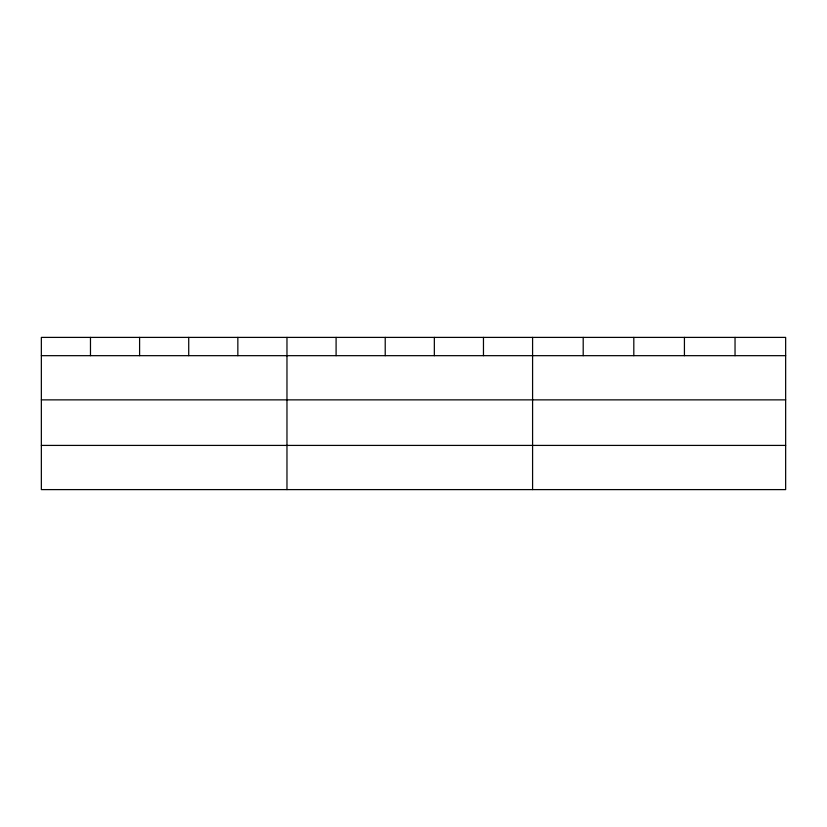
<?xml version="1.0" encoding="UTF-8"?>
<svg xmlns="http://www.w3.org/2000/svg" width="827" height="827" viewBox="0 0 827 827"><rect width="100%" height="100%" fill="white"/><g stroke="black" fill="none" stroke-linecap="round" stroke-linejoin="round"><path stroke-width="1.24" d="M785.65 399.865L785.65 337.395L41.35 337.395L41.35 489.605L785.65 489.605L785.65 399.865L41.35 399.865M41.35 355.672L785.65 355.672M41.35 445.412L785.65 445.412M735.038 337.395L735.038 355.672M684.425 337.395L684.425 355.672M633.813 337.395L633.813 355.672M583.2 337.395L583.2 355.672M532.588 337.395L532.588 489.605M483.464 337.395L483.464 355.672M434.34 337.395L434.34 355.672M385.217 337.395L385.217 355.672M336.093 337.395L336.093 355.672M286.969 337.395L286.969 489.605M237.845 337.395L237.845 355.672M188.721 337.395L188.721 355.672M139.598 337.395L139.598 355.672M90.474 337.395L90.474 355.672"/></g></svg>
